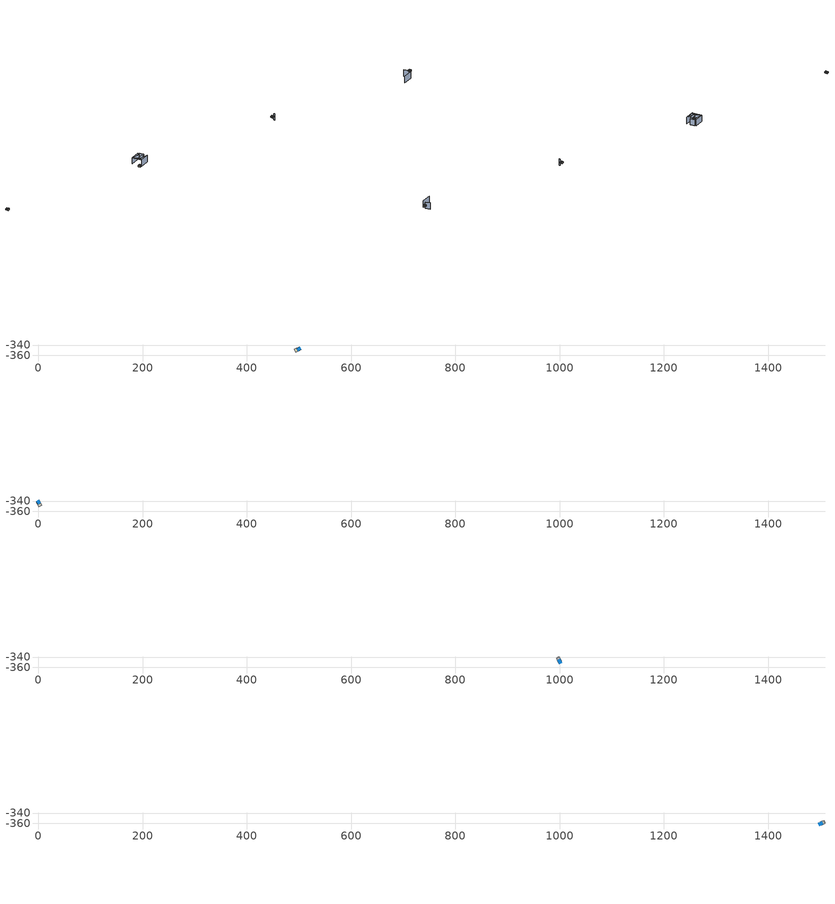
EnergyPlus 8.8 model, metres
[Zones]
1Perim
 floor adiabatic (115mmSandLimeBrick): 501.11,-350.2 497.11,-351.96 494.7,-346.46 498.7,-344.7 z0
 wall outside (U0-5): 501.11,-350.2 498.7,-344.7 z0:4.11
 wall to 1Core (115mmSandLimeBrick): 494.7,-346.46 497.11,-351.96 z0:4.11
 wall adiabatic (115mmSandLimeBrick): 498.7,-344.7 494.7,-346.46 / 497.11,-351.96 501.11,-350.2 z0:4.11
 window (Single): 501.07,-350.11 498.74,-344.8 z0.85:3.4
 ceiling adiabatic (115mmSandLimeBrick): 501.11,-350.2 498.7,-344.7 495.5,-346.11 497.91,-351.6 z4.11
 roof outside (U0-4): 497.91,-351.6 495.5,-346.11 494.7,-346.46 497.11,-351.96 z4.11
1Core
 floor adiabatic (115mmSandLimeBrick): 497.11,-351.96 493.55,-353.52 491.14,-348.03 494.7,-346.46 z0
 wall adiabatic (115mmSandLimeBrick): 494.7,-346.46 491.14,-348.03 493.55,-353.52 497.11,-351.96 z0:4.11
 ceiling adiabatic (115mmSandLimeBrick): 497.11,-351.96 494.7,-346.46 491.85,-347.71 494.26,-353.21 z4.11
 roof outside (U0-4): 494.26,-353.21 491.85,-347.71 491.14,-348.03 493.55,-353.52 z4.11
0Perim
 floor adiabatic (115mmSandLimeBrick): 2.8,-340.52 4.52,-344.54 -0.99,-346.91 -2.72,-342.9 z4.11
 wall outside (U0-5): 2.8,-340.52 -2.72,-342.9 z4.11:8.23
 wall to 0Core (115mmSandLimeBrick): -0.99,-346.91 4.52,-344.54 z4.11:8.23
 wall adiabatic (115mmSandLimeBrick): -2.72,-342.9 -0.99,-346.91 / 4.52,-344.54 2.8,-340.52 z4.11:8.23
 window (Single): 2.7,-340.56 -2.62,-342.86 z4.96:7.52
 ceiling adiabatic (115mmSandLimeBrick): 2.8,-340.52 -2.72,-342.9 -1.33,-346.11 4.18,-343.74 z8.23
 roof outside (U0-4): 4.18,-343.74 -1.33,-346.11 -0.99,-346.91 4.52,-344.54 z8.23
0Core
 floor adiabatic (115mmSandLimeBrick): 4.52,-344.54 6.06,-348.11 0.55,-350.48 -0.99,-346.91 z4.11
 wall adiabatic (115mmSandLimeBrick): -0.99,-346.91 0.55,-350.48 6.06,-348.11 4.52,-344.54 z4.11:8.23
 ceiling adiabatic (115mmSandLimeBrick): 4.52,-344.54 -0.99,-346.91 0.24,-349.77 5.75,-347.4 z8.23
 roof outside (U0-4): 5.75,-347.4 0.24,-349.77 0.55,-350.48 6.06,-348.11 z8.23
2Perim
 floor adiabatic (115mmSandLimeBrick): 997.2,-349.7 995.48,-345.68 1000.99,-343.31 1002.72,-347.33 z8.23
 wall outside (U0-5): 997.2,-349.7 1002.72,-347.33 z8.23:12.34
 wall to 2Core (115mmSandLimeBrick): 1000.99,-343.31 995.48,-345.68 z8.23:12.34
 wall adiabatic (115mmSandLimeBrick): 1002.72,-347.33 1000.99,-343.31 / 995.48,-345.68 997.2,-349.7 z8.23:12.34
 window (Single): 997.3,-349.66 1002.62,-347.37 z9.08:11.63
 ceiling adiabatic (115mmSandLimeBrick): 997.2,-349.7 1002.72,-347.33 1001.33,-344.11 995.82,-346.49 z12.34
 roof outside (U0-4): 995.82,-346.49 1001.33,-344.11 1000.99,-343.31 995.48,-345.68 z12.34
2Core
 floor adiabatic (115mmSandLimeBrick): 995.48,-345.68 993.94,-342.11 999.45,-339.74 1000.99,-343.31 z8.23
 wall adiabatic (115mmSandLimeBrick): 1000.99,-343.31 999.45,-339.74 993.94,-342.11 995.48,-345.68 z8.23:12.34
 ceiling adiabatic (115mmSandLimeBrick): 995.48,-345.68 1000.99,-343.31 999.76,-340.45 994.25,-342.83 z12.34
 roof outside (U0-4): 994.25,-342.83 999.76,-340.45 999.45,-339.74 993.94,-342.11 z12.34
3Perim
 floor adiabatic (115mmSandLimeBrick): 1498.91,-357.57 1502.92,-355.84 1505.29,-361.35 1501.28,-363.08 z12.34
 wall outside (U0-5): 1498.91,-357.57 1501.28,-363.08 z12.34:16.46
 wall to 3Core (115mmSandLimeBrick): 1505.29,-361.35 1502.92,-355.84 z12.34:16.46
 wall adiabatic (115mmSandLimeBrick): 1501.28,-363.08 1505.29,-361.35 / 1502.92,-355.84 1498.91,-357.57 z12.34:16.46
 window (Single): 1498.95,-357.66 1501.24,-362.99 z13.19:15.75
 ceiling adiabatic (115mmSandLimeBrick): 1498.91,-357.57 1501.28,-363.08 1504.49,-361.7 1502.12,-356.18 z16.46
 roof outside (U0-4): 1502.12,-356.18 1504.49,-361.7 1505.29,-361.35 1502.92,-355.84 z16.46
3Core
 floor adiabatic (115mmSandLimeBrick): 1502.92,-355.84 1506.49,-354.3 1508.87,-359.81 1505.29,-361.35 z12.34
 wall adiabatic (115mmSandLimeBrick): 1505.29,-361.35 1508.87,-359.81 1506.49,-354.3 1502.92,-355.84 z12.34:16.46
 ceiling adiabatic (115mmSandLimeBrick): 1502.92,-355.84 1505.29,-361.35 1508.15,-360.12 1505.78,-354.61 z16.46
 roof outside (U0-4): 1505.78,-354.61 1508.15,-360.12 1508.87,-359.81 1506.49,-354.3 z16.46
shading: 501.81,-351.85 533.06,-338.4 / 529.87,-324.37 524.36,-311.7 / 520.49,-308.85 488.95,-322.42 / 1001.34,-347.92 1003.04,-351.85 / 1495.52,-366.97 1486.91,-354.1 / 1494.57,-376.49 1461.42,-390.33 z0:20.57; 533.06,-338.4 506.82,-341.12 501.81,-351.85 z20.57; 506.82,-341.12 524.07,-333.7 520.83,-326.18 503.59,-333.6 z20.57; 501.81,-351.85 506.82,-341.12 502.51,-342.98 z20.57; 488.95,-322.42 503.59,-333.6 517.6,-318.66 z20.57; 502.51,-342.98 499.27,-335.46 500.11,-347.92 z20.57; 500.11,-347.92 499.27,-335.46 488.95,-322.42 z20.57
[Site:GroundTemperature:BuildingSurface]
14, 14, 14, 14, 14, 14, 14, 14, 14, 14, 14, 14
[Site:GroundReflectance]
0.2, 0.2, 0.2, 0.2, 0.2, 0.2, 0.2, 0.2, 0.2, 0.2, 0.2, 0.2
[Site:GroundReflectance:SnowModifier]
1, 1
[Building]
Building: North Axis {deg}=0; Terrain=Suburbs; Loads Convergence Tolerance Value=.04; Temperature Convergence Tolerance Value {deltaC}=.4; Solar Distribution=MinimalShadowing; Maximum Number of Warmup Days=25
[Construction]
115mmSandLimeBrick: Plaster_0.005_115mmSandLimeBrick, Sand-Lime Brick_0.08_115mmSandLimeBrick, Plaster_0.08_115mmSandLimeBrick
U0-5: XPS Board_0.01_U0-5, General Concrete_0.2_U0-5
U0-4: XPS Board_0.06_U0-4, General Concrete_0.2_U0-4
Single: Generic Clear Glass 6mm_0.006_Single
[Material] Roughness=Rough; Thermal Absorptance=0.9
Name | Thickness {m} | Conductivity {W/m-K} | Density {kg/m3} | Specific Heat {J/kg-K} | Solar Absorptance | Visible Absorptance
Plaster_0.005_115mmSandLimeBrick | 0.005 | 1 | 2000 | 1130 | 0.6 | 0.6
Sand-Lime Brick_0.08_115mmSandLimeBrick | 0.08 | 0.56 | 1200 | 1000 | 0.6 | 0.6
Plaster_0.08_115mmSandLimeBrick | 0.08 | 1 | 2000 | 1130 | 0.6 | 0.6
XPS Board_0.01_U0-5 | 0.01 | 0.034 | 35 | 1400 | 0.6 | 0.6
General Concrete_0.2_U0-5; General Concrete_0.2_U0-4 | 0.2 | 2 | 2400 | 950 | 0.7 | 0.7
XPS Board_0.06_U0-4 | 0.06 | 0.034 | 35 | 1400 | 0.6 | 0.6
[WindowMaterial:Glazing]
Generic Clear Glass 6mm_0.006_Single: Optical Data Type=SpectralAverage; Window Glass Spectral Data Set=SpectralAverage; Thickness {m}=0.006; Solar Transmittance at Normal Incidence=0.68; Front Side Solar Reflectance at Normal Incidence=0.09; Back Side Solar Reflectance at Normal Incidence=0.1; Visible Transmittance at Normal Incidence=0.81; Front Side Visible Reflectance at Normal Incidence=0.11; Back Side Visible Reflectance at Normal Incidence=0.12; Infrared Transmittance at Normal Incidence=0; Front Side Infrared Hemispherical Emissivity=0.2; Back Side Infrared Hemispherical Emissivity=0.2; Conductivity {W/m-K}=0.9; Dirt Correction Factor for Solar and Visible Transmittance=1
[EnergyManagementSystem:Sensor]
Name | Output:Variable or Output:Meter Index Key | Output:Variable or Output:Meter
OutdoorTemp | Environment | Site Outdoor Air Drybulb Temperature
OutdoorRelHumid | Environment | Site Outdoor Air Relative Humidity
USRNATVENT_0Perim; USRNATVENT_1Perim; USRNATVENT_2Perim; USRNATVENT_3Perim | AllOff | Schedule Value
[Zone] Type=1; Multiplier=1; Zone Inside Convection Algorithm=TARP; Zone Outside Convection Algorithm=DOE-2
Name | Volume {m3} | Floor Area {m2}
0Perim; 1Perim; 2Perim; 3Perim | 107.913 | 26.2305
0Core; 1Core; 2Core; 3Core | 96.021 | 23.3398
[People] Number of People Schedule=AllOn; Number of People Calculation Method=People/Area; People per Zone Floor Area {person/m2}=0.5; Fraction Radiant=0.3; Sensible Heat Fraction=AUTOCALCULATE; Carbon Dioxide Generation Rate {m3/s-W}=3.82e-08; Enable ASHRAE 55 Comfort Warnings=No; Mean Radiant Temperature Calculation Type=ZoneAveraged; Clothing Insulation Calculation Method=DynamicClothingModelASHRAE55; Thermal Comfort Model 1 Type=AdaptiveASH55
Name | Zone or ZoneList | Activity Level Schedule | Work Efficiency Schedule | Air Velocity Schedule
People 0Perim | 0Perim | 0PerimPeopleActivity | 0PerimWorkEfficiency | 0PerimAirVelocity
People 0Core | 0Core | 0CorePeopleActivity | 0CoreWorkEfficiency | 0CoreAirVelocity
People 1Perim | 1Perim | 1PerimPeopleActivity | 1PerimWorkEfficiency | 1PerimAirVelocity
People 1Core | 1Core | 1CorePeopleActivity | 1CoreWorkEfficiency | 1CoreAirVelocity
People 2Perim | 2Perim | 2PerimPeopleActivity | 2PerimWorkEfficiency | 2PerimAirVelocity
People 2Core | 2Core | 2CorePeopleActivity | 2CoreWorkEfficiency | 2CoreAirVelocity
People 3Perim | 3Perim | 3PerimPeopleActivity | 3PerimWorkEfficiency | 3PerimAirVelocity
People 3Core | 3Core | 3CorePeopleActivity | 3CoreWorkEfficiency | 3CoreAirVelocity
[ElectricEquipment] Schedule=AllOn; Design Level Calculation Method=Watts/Area; Watts per Zone Floor Area {W/m2}=35; Fraction Latent=0; Fraction Radiant=.2; Fraction Lost=0
Name | Zone or ZoneList
0Perim Equipment 1 | 0Perim
0Core Equipment 1 | 0Core
1Perim Equipment 1 | 1Perim
1Core Equipment 1 | 1Core
2Perim Equipment 1 | 2Perim
2Core Equipment 1 | 2Core
3Perim Equipment 1 | 3Perim
3Core Equipment 1 | 3Core
[Lights] Schedule=AllOn; Design Level Calculation Method=Watts/Area; Watts per Zone Floor Area {W/m2}=15; Return Air Fraction=0; Fraction Radiant=.42; Fraction Visible=.18; Fraction Replaceable=1
Name | Zone or ZoneList
0Perim General lighting | 0Perim
0Core General lighting | 0Core
1Perim General lighting | 1Perim
1Core General lighting | 1Core
2Perim General lighting | 2Perim
2Core General lighting | 2Core
3Perim General lighting | 3Perim
3Core General lighting | 3Core
[ZoneControl:Thermostat]
Name | Zone or ZoneList | Control Type Schedule | Control 1
0Perim Thermostat | 0Perim | 0PerimZoneControlTypeSched | Dual Setpoint - Zone 0Perim
0Core Thermostat | 0Core | 0CoreZoneControlTypeSched | Dual Setpoint - Zone 0Core
1Perim Thermostat | 1Perim | 1PerimZoneControlTypeSched | Dual Setpoint - Zone 1Perim
1Core Thermostat | 1Core | 1CoreZoneControlTypeSched | Dual Setpoint - Zone 1Core
2Perim Thermostat | 2Perim | 2PerimZoneControlTypeSched | Dual Setpoint - Zone 2Perim
2Core Thermostat | 2Core | 2CoreZoneControlTypeSched | Dual Setpoint - Zone 2Core
3Perim Thermostat | 3Perim | 3PerimZoneControlTypeSched | Dual Setpoint - Zone 3Perim
3Core Thermostat | 3Core | 3CoreZoneControlTypeSched | Dual Setpoint - Zone 3Core
[ThermostatSetpoint:DualSetpoint]
Name | Heating Setpoint Temperature Schedule | Cooling Setpoint Temperature Schedule
Dual Setpoint - Zone 0Perim | 0PerimHeating_SP_Sch | 0PerimCooling_SP_Sch
Dual Setpoint - Zone 0Core | 0CoreHeating_SP_Sch | 0CoreCooling_SP_Sch
Dual Setpoint - Zone 1Perim | 1PerimHeating_SP_Sch | 1PerimCooling_SP_Sch
Dual Setpoint - Zone 1Core | 1CoreHeating_SP_Sch | 1CoreCooling_SP_Sch
Dual Setpoint - Zone 2Perim | 2PerimHeating_SP_Sch | 2PerimCooling_SP_Sch
Dual Setpoint - Zone 2Core | 2CoreHeating_SP_Sch | 2CoreCooling_SP_Sch
Dual Setpoint - Zone 3Perim | 3PerimHeating_SP_Sch | 3PerimCooling_SP_Sch
Dual Setpoint - Zone 3Core | 3CoreHeating_SP_Sch | 3CoreCooling_SP_Sch
[Zone equipment]
0Perim: 0Perim Ideal Loads Air
0Core: 0Core Ideal Loads Air
1Perim: 1Perim Ideal Loads Air
1Core: 1Core Ideal Loads Air
2Perim: 2Perim Ideal Loads Air
2Core: 2Core Ideal Loads Air
3Perim: 3Perim Ideal Loads Air
3Core: 3Core Ideal Loads Air
[ZoneHVAC:IdealLoadsAirSystem] Maximum Heating Supply Air Temperature {C}=30; Minimum Cooling Supply Air Temperature {C}=18; Maximum Heating Supply Air Humidity Ratio {kgWater/kgDryAir}=0.01; Minimum Cooling Supply Air Humidity Ratio {kgWater/kgDryAir}=0.008; Heating Limit=NoLimit; Maximum Heating Air Flow Rate {m3/s}=100; Cooling Limit=NoLimit; Maximum Cooling Air Flow Rate {m3/s}=100; Heating Availability Schedule=AllOn; Cooling Availability Schedule=AllOn; Dehumidification Control Type=None; Humidification Control Type=None; Demand Controlled Ventilation Type=OccupancySchedule; Outdoor Air Economizer Type=NoEconomizer; Heat Recovery Type=None; Sensible Heat Recovery Effectiveness=0.7; Latent Heat Recovery Effectiveness=0.65
Name | Design Specification Outdoor Air Object
0Perim Ideal Loads Air | 0PerimMinFreshAir
0Core Ideal Loads Air | 0CoreMinFreshAir
1Perim Ideal Loads Air | 1PerimMinFreshAir
1Core Ideal Loads Air | 1CoreMinFreshAir
2Perim Ideal Loads Air | 2PerimMinFreshAir
2Core Ideal Loads Air | 2CoreMinFreshAir
3Perim Ideal Loads Air | 3PerimMinFreshAir
3Core Ideal Loads Air | 3CoreMinFreshAir
[DesignSpecification:OutdoorAir] Outdoor Air Method=Sum; Outdoor Air Flow per Person {m3/s-person}=0.002; Outdoor Air Flow per Zone Floor Area {m3/s-m2}=0.002; Outdoor Air Schedule=AllOn
0PerimMinFreshAir; 0CoreMinFreshAir; 1PerimMinFreshAir; 1CoreMinFreshAir; 2PerimMinFreshAir; 2CoreMinFreshAir; 3PerimMinFreshAir; 3CoreMinFreshAir
[ZoneVentilation:DesignFlowRate] Schedule=AllOn; Design Flow Rate Calculation Method=AirChanges/Hour; Air Changes per Hour {1/hr}=0; Ventilation Type=NATURAL; Fan Pressure Rise {Pa}=0; Fan Total Efficiency=1; Constant Term Coefficient=1; Temperature Term Coefficient=0; Velocity Term Coefficient=0; Velocity Squared Term Coefficient=0; Minimum Indoor Temperature {C}=18; Delta Temperature {deltaC}=1; Maximum Wind Speed {m/s}=40
Name | Zone or ZoneList
0Perim ScheduledVent | 0Perim
1Perim ScheduledVent | 1Perim
2Perim ScheduledVent | 2Perim
3Perim ScheduledVent | 3Perim
[EnergyManagementSystem:Actuator] Actuated Component Type=Schedule:Constant; Actuated Component Control Type=Schedule Value
Name | Actuated Component Unique
NATVENT_AVAIL_SCHED_ACTUATOR_0Perim | NATVENT_AVAIL_SCHED_0Perim
NATVENT_AVAIL_SCHED_ACTUATOR_1Perim | NATVENT_AVAIL_SCHED_1Perim
NATVENT_AVAIL_SCHED_ACTUATOR_2Perim | NATVENT_AVAIL_SCHED_2Perim
NATVENT_AVAIL_SCHED_ACTUATOR_3Perim | NATVENT_AVAIL_SCHED_3Perim
[EnergyManagementSystem:ProgramCallingManager]
My 0Perim_Setpoint_Schedule_Calculator_Example: BeginTimestepBeforePredictor; 0Perim_ErlEnforceBinary
My 1Perim_Setpoint_Schedule_Calculator_Example: BeginTimestepBeforePredictor; 1Perim_ErlEnforceBinary
My 2Perim_Setpoint_Schedule_Calculator_Example: BeginTimestepBeforePredictor; 2Perim_ErlEnforceBinary
My 3Perim_Setpoint_Schedule_Calculator_Example: BeginTimestepBeforePredictor; 3Perim_ErlEnforceBinary
[EnergyManagementSystem:Program]
0Perim_ErlEnforceBinary: IF (USRNATVENT_0Perim > 0); Set NATVENT_AVAIL_SCHED_ACTUATOR_0Perim = 1; ELSE; Set NATVENT_AVAIL_SCHED_ACTUATOR_0Perim = 0; ENDIF
1Perim_ErlEnforceBinary: IF (USRNATVENT_1Perim > 0); Set NATVENT_AVAIL_SCHED_ACTUATOR_1Perim = 1; ELSE; Set NATVENT_AVAIL_SCHED_ACTUATOR_1Perim = 0; ENDIF
2Perim_ErlEnforceBinary: IF (USRNATVENT_2Perim > 0); Set NATVENT_AVAIL_SCHED_ACTUATOR_2Perim = 1; ELSE; Set NATVENT_AVAIL_SCHED_ACTUATOR_2Perim = 0; ENDIF
3Perim_ErlEnforceBinary: IF (USRNATVENT_3Perim > 0); Set NATVENT_AVAIL_SCHED_ACTUATOR_3Perim = 1; ELSE; Set NATVENT_AVAIL_SCHED_ACTUATOR_3Perim = 0; ENDIF
[ZoneVentilation:WindandStackOpenArea] Opening Area {m2}=11.8484; Opening Effectiveness=0; Effective Angle {deg}=0; Height Difference {m}=0.638386; Discharge Coefficient for Opening=0.6; Minimum Indoor Temperature {C}=24; Maximum Indoor Temperature {C}=100; Delta Temperature {deltaC}=1; Minimum Outdoor Temperature {C}=22; Maximum Outdoor Temperature {C}=26; Maximum Wind Speed {m/s}=40
Name | Zone | Opening Area Fraction Schedule
0PerimNatVent_Buoy | 0Perim | NATVENT_AVAIL_SCHED_0Perim
1PerimNatVent_Buoy | 1Perim | NATVENT_AVAIL_SCHED_1Perim
2PerimNatVent_Buoy | 2Perim | NATVENT_AVAIL_SCHED_2Perim
3PerimNatVent_Buoy | 3Perim | NATVENT_AVAIL_SCHED_3Perim
[ZoneInfiltration:DesignFlowRate] Schedule=On; Design Flow Rate Calculation Method=AirChanges/Hour; Air Changes per Hour {1/hr}=2; Constant Term Coefficient=1; Temperature Term Coefficient=0; Velocity Term Coefficient=0; Velocity Squared Term Coefficient=0
Name | Zone or ZoneList
0PerimInfiltration | 0Perim
1PerimInfiltration | 1Perim
2PerimInfiltration | 2Perim
3PerimInfiltration | 3Perim
[WaterUse:Equipment]
Name | Peak Flow Rate {m3/s} | Flow Rate Fraction Schedule | Target Temperature Schedule | Hot Water Supply Temperature Schedule | Cold Water Supply Temperature Schedule
DHW 0Perim | 0 | equipOffice | DHW Supply Temperature 0Perim | DHW Supply Temperature 0Perim | DHW Mains Temperature 0Perim
DHW 0Core | 1.94499e-05 | 60HrWk | DHW Supply Temperature 0Core | DHW Supply Temperature 0Core | DHW Mains Temperature 0Core
DHW 1Perim | 0 | equipOffice | DHW Supply Temperature 1Perim | DHW Supply Temperature 1Perim | DHW Mains Temperature 1Perim
DHW 1Core | 1.94499e-05 | 60HrWk | DHW Supply Temperature 1Core | DHW Supply Temperature 1Core | DHW Mains Temperature 1Core
DHW 2Perim | 0 | equipOffice | DHW Supply Temperature 2Perim | DHW Supply Temperature 2Perim | DHW Mains Temperature 2Perim
DHW 2Core | 1.94499e-05 | 60HrWk | DHW Supply Temperature 2Core | DHW Supply Temperature 2Core | DHW Mains Temperature 2Core
DHW 3Perim | 0 | equipOffice | DHW Supply Temperature 3Perim | DHW Supply Temperature 3Perim | DHW Mains Temperature 3Perim
DHW 3Core | 1.94499e-05 | 60HrWk | DHW Supply Temperature 3Core | DHW Supply Temperature 3Core | DHW Mains Temperature 3Core
[Schedule:Constant]
On: On/Off, 1
0PerimPeopleActivity; 0CorePeopleActivity; 1PerimPeopleActivity; 1CorePeopleActivity; 2PerimPeopleActivity; 2CorePeopleActivity; 3PerimPeopleActivity; 3CorePeopleActivity: Any Number, 125.28
0PerimAirVelocity; 0CoreAirVelocity; 1PerimAirVelocity; 1CoreAirVelocity; 2PerimAirVelocity; 2CoreAirVelocity; 3PerimAirVelocity; 3CoreAirVelocity: Any Number, 0.2
0PerimWorkEfficiency; 0CoreWorkEfficiency; 1PerimWorkEfficiency; 1CoreWorkEfficiency; 2PerimWorkEfficiency; 2CoreWorkEfficiency; 3PerimWorkEfficiency; 3CoreWorkEfficiency: Any Number, 0
0PerimHeating_SP_Sch; 0PerimCooling_SP_Sch; 0CoreHeating_SP_Sch; 0CoreCooling_SP_Sch; 1PerimHeating_SP_Sch; 1PerimCooling_SP_Sch; 1CoreHeating_SP_Sch; 1CoreCooling_SP_Sch; 2PerimHeating_SP_Sch; 2PerimCooling_SP_Sch; 2CoreHeating_SP_Sch; 2CoreCooling_SP_Sch; 3PerimHeating_SP_Sch; 3PerimCooling_SP_Sch; 3CoreHeating_SP_Sch; 3CoreCooling_SP_Sch: Temperature, 24
0PerimZoneControlTypeSched; 0CoreZoneControlTypeSched; 1PerimZoneControlTypeSched; 1CoreZoneControlTypeSched; 2PerimZoneControlTypeSched; 2CoreZoneControlTypeSched; 3PerimZoneControlTypeSched; 3CoreZoneControlTypeSched: Any Number, 4
NATVENT_AVAIL_SCHED_0Perim; NATVENT_AVAIL_SCHED_1Perim; NATVENT_AVAIL_SCHED_2Perim; NATVENT_AVAIL_SCHED_3Perim: Fraction, 1
DHW Supply Temperature 0Perim; DHW Supply Temperature 0Core; DHW Supply Temperature 1Perim; DHW Supply Temperature 1Core; DHW Supply Temperature 2Perim; DHW Supply Temperature 2Core; DHW Supply Temperature 3Perim; DHW Supply Temperature 3Core: Temperature, 65
DHW Mains Temperature 0Perim; DHW Mains Temperature 0Core; DHW Mains Temperature 1Perim; DHW Mains Temperature 1Core; DHW Mains Temperature 2Perim; DHW Mains Temperature 2Core; DHW Mains Temperature 3Perim; DHW Mains Temperature 3Core: Temperature, 10
[Schedule:Year]
AllOn: AllOn, 1, 1, 12, 31
equipOffice: equipOffice, 1, 1, 12, 31
AllOff: AllOff, 1, 1, 12, 31
60HrWk: 60HrWk, 1, 1, 12, 31
[Schedule:Week:Daily]
AllOn: AllOn, AllOn, AllOn, AllOn, AllOn, AllOn, AllOn, AllOn, AllOn, AllOn, AllOn, AllOn
equipOffice: equipOfficeWeekEnd, equipOffice, equipOffice, equipOffice, equipOffice, equipOffice, equipOfficeWeekEnd, equipOfficeWeekEnd, equipOffice, equipOffice, equipOffice, equipOffice
AllOff: AllOff, AllOff, AllOff, AllOff, AllOff, AllOff, AllOff, AllOff, AllOff, AllOff, AllOff, AllOff
60HrWk: 60HrWkDay, 60HrWkDay, 60HrWkDay, 60HrWkDay, 60HrWkDay, 60HrWkDay, 60HrWkDay, 60HrWkDay, 60HrWkDay, 60HrWkDay, 60HrWkDay, 60HrWkDay
[Schedule:Day:Hourly]
AllOn: 1, 1, 1, 1, 1, 1, 1, 1, 1, 1, 1, 1, 1, 1, 1, 1, 1, 1, 1, 1, 1, 1, 1, 1
equipOffice; equipOfficeWeekEnd: 0.1, 0.1, 0.1, 0.1, 0.1, 0.1, 0.1, 0.2, 0.4, 0.6, 0.8, 0.8, 0.4, 0.6, 0.8, 0.8, 0.4, 0.2, 0.1, 0.1, 0.1, 0.1, 0.1, 0.1
AllOff: 0, 0, 0, 0, 0, 0, 0, 0, 0, 0, 0, 0, 0, 0, 0, 0, 0, 0, 0, 0, 0, 0, 0, 0
60HrWkDay: 0.2, 0.2, 0.2, 0.2, 0.2, 0.2, 0.2, 0.4, 0.8, 0.8, 1, 1, 0.8, 1, 1, 1, 0.8, 0.4, 0.2, 0.2, 0.2, 0.2, 0.2, 0.2
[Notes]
----  This file was generated with Archsim v.4.0.2.17
-------------------------ERL SENSORS--------------------------
115mmSandLimeBrick GasType: Partition
